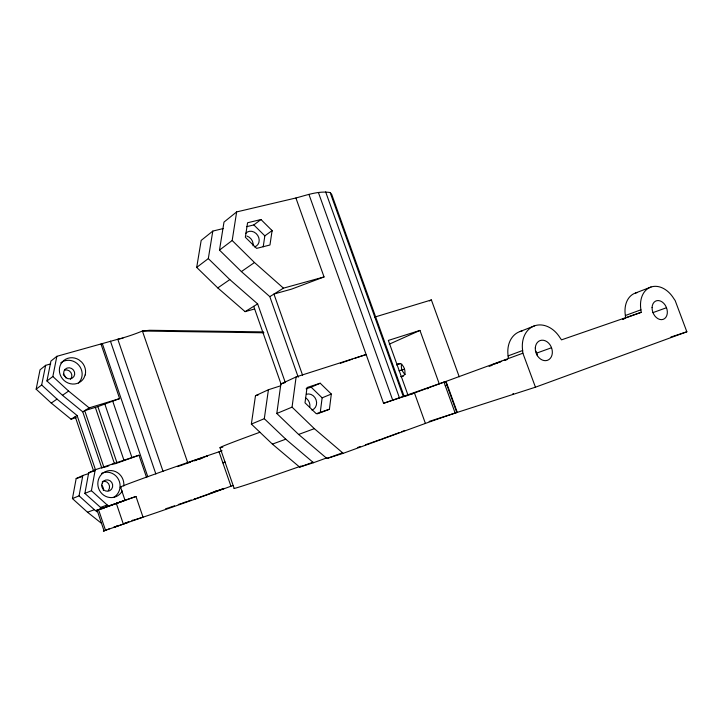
<?xml version="1.0" encoding="UTF-8"?>
<svg xmlns="http://www.w3.org/2000/svg" width="723" height="723" viewBox="0 0 723 723"><rect width="100%" height="100%" fill="white"/><g stroke="black" fill="none" stroke-linecap="round" stroke-linejoin="round"><path stroke-width="1.08" d="M329.417 409.245L331.324 394.053L320.208 383.226L307.031 387.528L305.007 402.828L316.276 413.719L329.417 409.245L321.229 412.435M306.118 388.811L311.143 387.166L322.124 397.84L320.208 412.833L317.198 413.854M626.678 317.614L641.184 312.327L640.912 309.815A24.709 17.976 67.8 0 1 650.935 287.049A24.709 17.976 67.8 0 1 673.755 298.518L675.174 300.578L686.85 331.785L535.454 387.194L455.156 413.077A28.64 0.524 -19.3 0 0 425.404 423.425L343.217 453.33L314.342 428.658L292.056 407.139L296.114 376.936L366.145 354.541L355.192 358.147M343.217 453.33L326.895 458.49L298.617 434.451L276.801 413.493L280.876 383.976L296.114 376.936M326.913 457.84L313.502 462.711L285.766 439.195L264.302 418.698L268.423 389.733L280.732 385.775M313.502 462.711L299.629 467.094L272.399 444.112L251.36 424.085L255.481 395.707L268.423 389.733M272.092 230.61L269.968 244.998L256.611 248.387L245.341 237.243L247.573 222.765L260.967 219.53L272.092 230.61L264.844 235.861L263.208 246.805M298.238 377.225L269.824 296.647L241.392 271.586L219.494 250.104L232.182 240.497L236.647 211.92L295.906 197.985C306.995 195.065 318.545 190.691 330.149 192.535L331.685 194.342L404.157 396.43L383.57 403.307L308.929 194.37M219.494 250.104L223.994 222.088L236.647 211.92M254.595 308.974L245.097 311.649L217.786 287.917L196.701 267.402L208.314 258.59L212.806 231.08L223.226 228.558M196.701 267.402L201.175 240.416L212.806 231.08M102.178 508.884L84.88 493.411L91.414 490.691L95.246 469.751L138.97 455.237L146.525 477.37M101.22 523.109L87.51 512.236L72.436 498.59L79.06 495.833L82.82 475.499L88.866 473.484M84.88 493.411L88.685 472.779L95.246 469.751M72.436 498.59L76.168 478.572L82.82 475.499M101.925 468.387L82.756 411.839L62.494 395.3L46.95 380.976L52.842 376.511L56.846 356.312L117.804 339.259A32.625 4.076 -18.4 0 1 122.991 338.192M46.95 380.976L50.926 361.075L56.846 356.312M76.277 417.587L71.044 419.195L51.261 403.082L36.15 389.182L40.036 369.815L45.621 365.332L50.709 363.904M36.15 389.182L41.672 384.979L45.621 365.332M246.688 226.67L253.836 224.925L260.967 219.53M132.607 520.199L131.938 520.668L143.027 517.18A63.579 0.822 -19.5 0 0 230.203 486.507L233.077 485.476M51.261 403.082L57.018 399.096L77.099 415.508L95.563 470.067M62.494 395.3L68.613 391.071L89.164 407.88L119.638 398.608L100.994 344.021M217.786 287.917L229.815 279.593L257.641 303.904L285.124 382.015M241.392 271.586L254.487 262.53L283.461 288.152L324.049 276.945L295.906 197.985M269.824 296.647L283.461 288.152M82.756 411.839L89.164 407.88M71.044 419.195L77.099 415.508M245.097 311.649L257.641 303.904M429.372 300.904L431.378 299.937L459.232 376.8M111.767 464.618L114.614 463.326M389.245 344.175L419.964 330.42L439.232 383.777M311.143 387.166L320.208 383.226M251.36 424.085L264.302 418.698M276.801 413.493L292.056 407.139M186.959 463.154L187.655 462.865M396.484 364.979A6.435 3.588 71.3 0 1 397.27 364.419L398.789 363.786A6.444 3.606 71.3 0 1 404.32 368.486A6.444 3.606 71.3 0 1 403.145 375.915L401.617 376.52A6.435 3.588 71.3 0 1 400.678 376.656M206.579 456.367L207.311 456.068M322.124 397.84L331.324 394.053M128.034 522.377L123.561 524.039M108.893 465.811L103.967 467.447L84.708 410.637L97.876 406.615L119.638 398.608M427.763 388.631L428.224 388.441L427.429 388.685M520.189 331.477L534.767 325.748M635.517 293.005L651.052 287.004M493.619 364.22L492.616 364.627L493.077 364.482M214.812 491.486L217.451 490.483M398.924 432.752L381.825 439.015M112.291 504.808L103.877 507.799L113.493 504.473M106.778 529.751L103.38 531.08L143.027 517.18L135.987 496.484L116.313 503.362L123.389 524.247M99.855 509.263L135.987 496.484M138.97 455.237L117.081 463.091L97.876 406.615M508.332 358.545L508.115 355.888L522.639 350.51A26.335 20.434 68.2 0 1 534.613 325.793A26.335 20.434 68.2 0 1 559.973 337.668L561.509 339.855L641.184 312.327M87.51 512.236L94.37 509.706L96.981 511.785M100.416 507.483L107.176 504.988L108.884 506.362M272.399 444.112L285.766 439.195M298.617 434.451L314.342 428.658M124.446 500.569L96.394 510.438L98.753 509.652M189.001 462.349L192.481 461.075M404.636 396.584L522.874 353.213L522.639 350.51M625.639 317.984L625.377 315.517L640.912 309.815M117.325 526.073L114.324 527.23L121.78 524.681M108.043 529.281L109.471 528.757M383.57 403.307L445.612 381.545L456.809 412.526L429.164 421.428M625.558 318.138L622.593 319.223L625.775 318.12M299.629 467.094L313.131 462.196M326.895 458.49L342.566 452.788M340.334 363.326L343.308 362.259M495.029 363.705L501.654 361.328M536.71 353.095L551.532 347.745M201.753 458.147L203.299 457.596M489.119 366.38L492.255 365.26M445.296 385.775L446.931 385.187M652.86 312.643L666.507 307.736M113.692 527.23L118.762 525.413M123.832 523.588L128.893 521.762M505.034 360.316L507.275 359.512M193.267 460.795L207.356 456.005M198.409 459.34L200.985 458.427M188.414 500.994L191.261 499.982M371.613 442.639L380.885 439.349M224.98 462.051L222.847 462.801L224.88 462.105M504.157 360.443L505.739 359.891M498.581 362.594L500.135 362.051M112.725 504.618L123.615 500.849M97.804 509.914L104.41 507.6M182.151 503.181L187.365 501.355M301.084 466.046L284.844 471.721A77.198 1.238 -19.4 0 1 234.089 488.224L220.081 447.79M365.386 444.808L370.574 443M344.302 361.916L352.237 359.168M496.312 363.389L497.804 362.865M185.314 463.949L190.501 462.16M178.301 504.518L181.102 503.551M124.193 523.633L125.703 523.109M512.815 393.818L513.447 393.601M494.152 364.13L495.77 363.579M210.764 493.005L224.247 488.387L193.493 499.457M357.424 447.564L360.334 446.561M194.315 460.858L197.081 459.918M169.29 507.591L174.577 505.802M324.049 276.945L291.514 289.146L273.927 294.035L302.594 375.237M401.617 376.52L403.551 375.87M399.033 370.845L401.934 369.878M76.168 478.572L82.377 476.502M401.301 370.284L404.464 369.227M116.231 463.371L114.55 463.931L95.346 407.392M88.685 472.779L94.794 470.754M222.088 450.781L218.274 452.056A63.443 0.967 -19.3 0 0 149.778 475.942A63.443 0.967 -19.3 0 0 121.328 486.986M198.644 459.394L201.383 458.481M398.03 364.103L399.973 363.461M397.27 364.419L400.181 363.461M670.863 337.045L686.85 331.785M165.621 508.793L168.378 507.889M411.369 394.406L412.083 394.171M126.905 522.702L128.125 522.322M255.481 395.707L258.572 394.713M280.876 383.976L285.052 382.639M195.047 498.644L195.517 498.49M419.964 330.42L388.35 340.425L407.826 394.695M374.74 317.081L431.378 299.937M263.479 331.911L149.589 330.275L142.404 331.017A26.136 3.407 -18.6 0 1 117.804 339.259L163.073 471.441M263.949 332.797L142.404 331.017L187.763 462.801M91.414 490.691L107.176 504.988M79.06 495.833L94.37 509.706M41.672 384.979L57.018 399.096M52.842 376.511L68.613 391.071M208.314 258.59L229.815 279.593M232.182 240.497L254.487 262.53M253.836 224.925L264.844 235.861M522.874 353.213L535.454 387.194M457.27 412.381L446.019 381.401M443.976 382.142L455.156 413.077M414.342 392.643L425.404 423.425M330.149 192.535L403.326 396.611M325.648 191.893L399.448 397.876M318.418 192.517L392.716 400.153M271.74 230.266L272.02 231.062M253.728 306.326L280.985 383.886M219.033 451.803L230.962 486.227M110.438 341.148L155.87 473.99M102.314 343.57L147.808 476.773M112.661 400.985L131.984 457.659M104.772 403.877L124.049 460.506M120.506 487.004L125.07 500.452M75.201 416.62L93.592 470.971M98.536 509.652L105.558 530.447M97.081 510.176L104.076 530.908M404.781 430.438A37.036 0.651 -19.4 0 1 401.762 431.676M222.838 447.112A77.009 1.455 -19.4 0 1 259.919 432.246M246.859 236.032A8.242 7.076 54.3 0 1 253.095 245.838M305.449 397.767A8.287 7.239 67.5 0 1 309.86 406.814M245.775 233.312A8.324 7.122 54.4 0 1 257.74 235.454A8.324 7.122 54.4 0 1 254.406 246.895M306.389 394.27A8.378 7.293 67.5 0 1 316.078 399.864A8.378 7.293 67.5 0 1 311.965 410.058M405.467 374.415A6.417 3.606 71.3 0 1 401.726 363.994M625.377 315.517A24.32 17.849 67.9 0 1 637.334 292.544M535.535 350.682A10.357 8.098 68.3 0 1 537.379 355.689M508.115 355.888A25.892 20.244 68.3 0 1 522.241 330.944M64.582 370.077A5.667 5.35 46.3 0 1 70.538 379.232M102.305 481.464A5.685 5.441 72.5 0 1 108.278 490.628M63.253 374.686A5.594 5.287 45.6 0 1 66.001 377.957M60.759 362.856A13.43 12.652 46.5 0 1 78.69 365.052A13.43 12.652 46.5 0 1 78.436 383.027M122.241 490.953A13.583 12.969 72 0 1 100.651 492.209A13.583 12.969 72 0 1 107.266 470.98A13.583 12.969 72 0 1 123.787 485.992M101.563 485.205A5.603 5.377 73 0 1 103.362 490.501M101.618 473.339A13.466 12.878 72.3 0 1 118.572 479.557A13.466 12.878 72.3 0 1 113.836 497.27M177.659 466.624A29.932 0.461 -19.3 0 1 184.275 464.311M85.169 374.957L83.895 378.048A13.547 12.743 46.9 0 1 65.992 381.934A13.547 12.743 46.9 0 1 61.066 363.687A13.547 12.743 46.9 0 1 78.988 359.882L81.699 362.124A13.547 12.743 46.9 0 1 85.169 374.957M652.083 307.564A9.887 7.185 67.8 0 0 663.217 319.349A9.887 7.185 67.8 0 0 663.831 303.407A9.887 7.185 67.8 0 0 652.083 307.564M535.309 347.862A10.538 8.17 68.2 0 0 547.483 360.307A10.538 8.17 68.2 0 0 548.658 343.136A10.538 8.17 68.2 0 0 535.309 347.862M102.25 483A5.721 5.477 72.3 0 0 107.664 491.26A5.721 5.477 72.3 0 0 111.749 482.449A5.721 5.477 72.3 0 0 102.25 483M63.66 373.402A5.712 5.377 46.6 0 0 72.3 378.093A5.712 5.377 46.6 0 0 71.586 368.468A5.712 5.377 46.6 0 0 63.66 373.402"/></g></svg>
